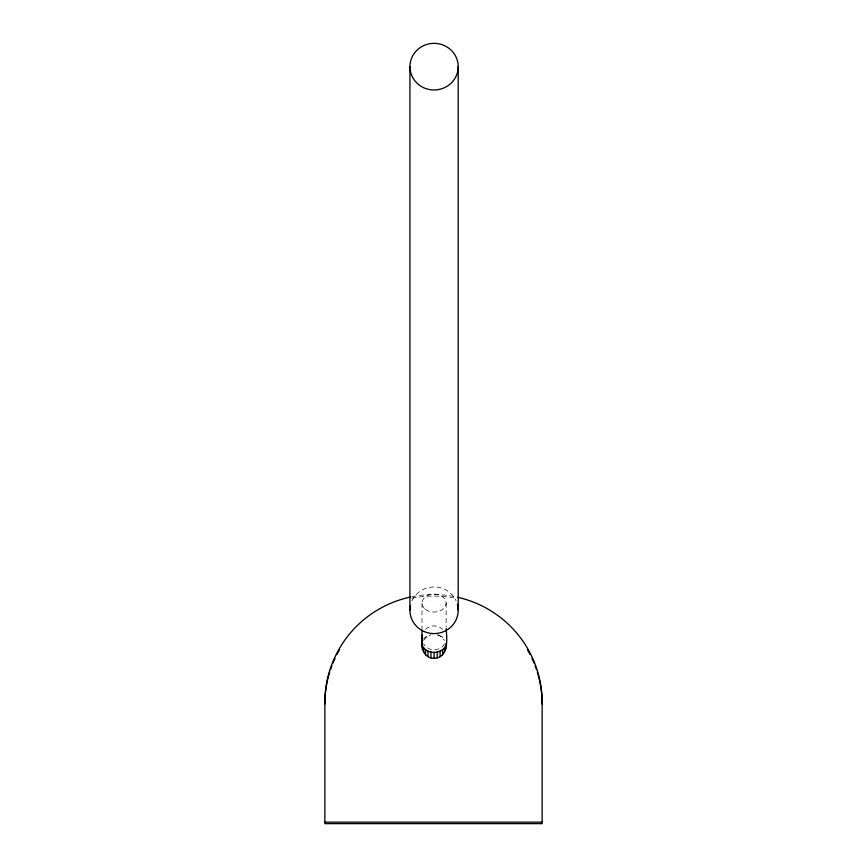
<?xml version="1.0" encoding="UTF-8"?>
<svg xmlns="http://www.w3.org/2000/svg" width="867" height="867" viewBox="0 0 867 867"><rect width="100%" height="100%" fill="white"/><g stroke="black" fill="none" stroke-linecap="round" stroke-linejoin="round"><path stroke-width="0.65" stroke-dasharray="4.33 3.25" d="M423.616 640.377L425.534 637.906L429.967 635.208M423.616 638.892L425.534 637.028L430.942 634.709M438.16 635.012L442.603 637.028L444.522 638.892M437.196 634.807L440.1 635.999L444.522 640.377M446.137 603.085L446.137 627.264M442.603 637.028L442.603 637.906M425.534 637.028L425.534 637.906M422.001 603.085L422.001 628.608M411.944 596.713A108.635 107.801 0 0 1 456.378 596.995M411.944 598.208A108.635 107.801 0 0 1 456.378 598.479M444.522 643.856A12.073 11.975 0 0 1 423.616 643.856M425.534 629.399A12.073 11.975 0 0 1 442.603 629.399M412.009 600.788A24.146 23.322 0 0 1 434.064 586.948A24.146 23.322 0 0 1 456.118 600.788M425.534 609.436A12.073 8.984 0 0 0 445.725 605.404A12.073 8.984 0 0 0 430.942 594.404A12.073 8.984 0 0 0 425.534 609.436"/><path stroke-width="1.3" d="M422.402 649.448L422.402 641.06C420.462 648.863 425.014 658.519 434.064 658.313C449.041 657.858 447.004 638.654 446.137 628.608M445.725 649.448L446.137 643.39M422.402 645.709C426.466 654.596 441.671 654.596 445.725 645.709M324.865 822.154L542.135 822.154M458.209 66.672A24.146 23.322 0 0 1 422.001 86.863A24.146 23.322 0 0 1 422.001 46.471A24.146 23.322 0 0 1 458.209 66.672L458.209 610.27M444.522 647.877L444.522 652.331M442.603 649.741L442.603 654.813M440.1 651.171L440.1 656.709M437.196 652.06L437.196 657.912M434.064 652.374L434.064 658.313M430.942 652.06L430.942 657.912M428.027 651.171L428.027 656.709M425.534 649.741L425.534 654.813M423.616 647.877L423.616 652.331M422.001 629.951L422.001 646.359M409.928 66.672L409.928 610.27M422.402 640.962A12.073 11.975 0 0 1 422.402 634.763M410.622 596.995A108.635 107.801 0 0 0 324.865 702.378L324.865 823.65L542.135 823.65L542.135 702.378A108.635 107.801 0 0 0 457.7 597.276M324.865 703.863A108.635 107.801 0 0 1 329.677 672.12M330.511 669.562A108.635 107.801 0 0 1 331.877 665.758M332.874 663.233A108.635 107.801 0 0 1 335.052 658.281M336.84 654.661A108.635 107.801 0 0 1 339.42 649.968M527.58 649.968A108.635 107.801 0 0 1 530.16 654.661M531.948 658.281A108.635 107.801 0 0 1 534.126 663.233M535.123 665.758A108.635 107.801 0 0 1 536.489 669.562M537.323 672.12A108.635 107.801 0 0 1 542.135 703.863M457.386 604.234A24.146 23.322 0 0 1 434.692 633.582A24.146 23.322 0 0 1 410.459 605.415"/></g></svg>
